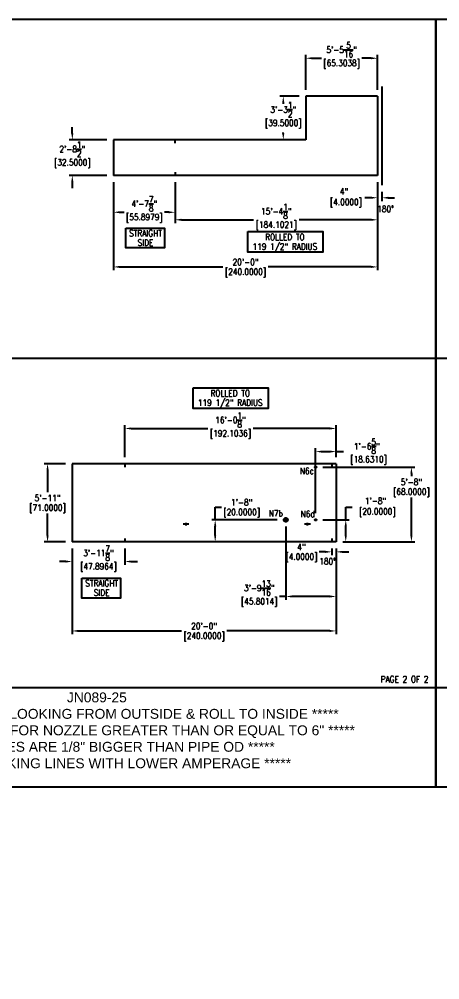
# Model space of a CAD drawing. Extents: x -970 to 14357, y -5073 to 1980.
# Drawn here: x -296 to 86, y -1091 to -217 of the extents above; entities that cross this region are included whole.
import ezdxf
from ezdxf.enums import TextEntityAlignment as Align

# ---------------------------------------------------------------- set-up
doc = ezdxf.new("R2010")
doc.units = 0
doc.header["$LTSCALE"] = 12
doc.header["$MEASUREMENT"] = 0
doc.header["$PDMODE"] = 33
doc.header["$PDSIZE"] = -0.5
doc.linetypes.add('HIDDEN', pattern=[0.375, 0.25, -0.125])
doc.layers.get('Defpoints').update_dxf_attribs({"linetype": 'CONTINUOUS'})
doc.layers.add('AM_3', color=6, linetype='HIDDEN', lineweight=25)
for name, color, linetype in [('COVER', 3, 'CONTINUOUS'), ('DIM', 1, 'CONTINUOUS'), ('MARKING', 11, 'CONTINUOUS'), ('SHELL', 40, 'CONTINUOUS'), ('TEXT', 4, 'CONTINUOUS')]:
    doc.layers.add(name, color=color, linetype=linetype)
doc.styles.add('ROMANS', font='ROMANS.shx', dxfattribs={"width": 0.85, "height": 5.76})
doc.styles.get("Standard").update_dxf_attribs({"font": 'sanss___.ttf'})
doc.dimstyles.get("Standard").update_dxf_attribs({"dimtxt": 0.18, "dimasz": 0.18, "dimexe": 0.18, "dimexo": 0.0625, "dimgap": 0.09, "dimtad": 0, "dimtih": 1, "dimtoh": 1, "dimdec": 4, "dimzin": 0, "dimdsep": 46, "dimtxsty": 'Standard', "dimcen": 0.09, "dimadec": 0, "dimazin": 0, "dimtfac": 1, "dimtdec": 4, "dimtofl": 0, "dimtmove": 0, "dimatfit": 3, "dimfxl": 1, "dimtolj": 1, "dimtzin": 0, "dimarcsym": 0})

# ---------------------------------------------------------------- blocks, each defined once
blk = doc.blocks.new('*D320')
at = {"layer": 'Defpoints', "color": 0, "transparency": 16777216}
for p in [(-248.43, -692.53), (-200.53, -692.53), (-200.53, -710.44)]:
    blk.add_point(p, dxfattribs=at)
at = {"layer": 'DIM', "color": 0, "lineweight": -2, "transparency": 16777216}
for p, q in [((-248.43, -698.53), (-248.43, -713.44)), ((-200.53, -698.53), (-200.53, -713.44)), ((-254.19, -710.44), (-259.95, -710.44)), ((-194.77, -710.44), (-189.01, -710.44))]:
    blk.add_line(p, q, dxfattribs=at)
at = {"layer": 'DIM', "color": 0, "transparency": 16777216}
for points in [[(-254.19, -709.48), (-254.19, -711.4), (-248.43, -710.44)], [(-194.77, -709.48), (-194.77, -711.4), (-200.53, -710.44)]]:
    blk.add_solid(points, dxfattribs=at)
at = {"layer": 'DIM', "color": 0, "transparency": 16777216, "char_height": 5.76, "attachment_point": 5, "style": 'ROMANS'}
for s, insert in [('\\A1;3\'-11{\\H1x;\\S7/8;}"', (-224.48, -702.76)), ('\\A1;[47.8964]', (-224.48, -715.79))]:
    blk.add_mtext(s, dxfattribs=dict(at, insert=insert))
blk = doc.blocks.new('*D321')
at = {"layer": 'Defpoints', "color": 0, "transparency": 16777216}
for p in [(-12.43, -692.53), (-8.43, -692.53), (-12.43, -701.65)]:
    blk.add_point(p, dxfattribs=at)
at = {"layer": 'DIM', "color": 0, "lineweight": -2, "transparency": 16777216}
for p, q in [((-12.43, -698.53), (-12.43, -704.65)), ((-8.43, -698.53), (-8.43, -704.65)), ((-18.19, -701.65), (-23.95, -701.65)), ((-2.67, -701.65), (3.09, -701.65))]:
    blk.add_line(p, q, dxfattribs=at)
at = {"layer": 'DIM', "color": 0, "transparency": 16777216}
for points in [[(-18.19, -700.69), (-18.19, -702.61), (-12.43, -701.65)], [(-2.67, -700.69), (-2.67, -702.61), (-8.43, -701.65)]]:
    blk.add_solid(points, dxfattribs=at)
at = {"layer": 'DIM', "color": 0, "transparency": 16777216, "char_height": 5.76, "attachment_point": 5, "style": 'ROMANS'}
for s, insert in [('\\A1;4"', (-39.95, -697.26)), ('\\A1;[4.0000]', (-39.95, -707))]:
    blk.add_mtext(s, dxfattribs=dict(at, insert=insert))
blk = doc.blocks.new('*D322')
at = {"layer": 'Defpoints', "color": 0, "transparency": 16777216}
for p in [(-248.43, -692.53), (-8.43, -692.53), (-248.43, -773.59)]:
    blk.add_point(p, dxfattribs=at)
at = {"layer": 'DIM', "color": 0, "lineweight": -2, "transparency": 16777216}
for p, q in [((-248.43, -698.53), (-248.43, -776.59)), ((-8.43, -698.53), (-8.43, -776.59)), ((-242.67, -773.59), (-149.09, -773.59)), ((-14.19, -773.59), (-107.77, -773.59))]:
    blk.add_line(p, q, dxfattribs=at)
at = {"layer": 'DIM', "color": 0, "transparency": 16777216}
for points in [[(-242.67, -772.63), (-242.67, -774.55), (-248.43, -773.59)], [(-14.19, -772.63), (-14.19, -774.55), (-8.43, -773.59)]]:
    blk.add_solid(points, dxfattribs=at)
at = {"layer": 'DIM', "color": 0, "transparency": 16777216, "char_height": 5.76, "attachment_point": 5, "style": 'ROMANS'}
for s, insert in [('\\A1;20\'-0"', (-128.43, -769.2)), ('\\A1;[240.0000]', (-128.43, -778.93))]:
    blk.add_mtext(s, dxfattribs=dict(at, insert=insert))
blk = doc.blocks.new('*D337')
at = {"layer": 'Defpoints', "color": 0, "transparency": 16777216}
for p in [(-270.75, -621.53), (-248.43, -621.53), (-248.43, -692.53)]:
    blk.add_point(p, dxfattribs=at)
at = {"layer": 'DIM', "color": 0, "lineweight": -2, "transparency": 16777216}
for p, q in [((-254.43, -621.53), (-273.75, -621.53)), ((-270.75, -627.29), (-270.75, -647.29)), ((-270.75, -686.77), (-270.75, -666.76)), ((-254.43, -692.53), (-273.75, -692.53))]:
    blk.add_line(p, q, dxfattribs=at)
at = {"layer": 'DIM', "color": 0, "transparency": 16777216}
for points in [[(-271.71, -627.29), (-269.79, -627.29), (-270.75, -621.53)], [(-271.71, -686.77), (-269.79, -686.77), (-270.75, -692.53)]]:
    blk.add_solid(points, dxfattribs=at)
at = {"layer": 'DIM', "color": 0, "transparency": 16777216, "char_height": 5.76, "attachment_point": 5, "style": 'ROMANS'}
for s, insert in [('\\A1;5\'-11"', (-270.75, -652.64)), ('\\A1;[71.0000]', (-270.75, -662.37))]:
    blk.add_mtext(s, dxfattribs=dict(at, insert=insert))
blk = doc.blocks.new('*D341')
at = {"layer": 'Defpoints', "color": 0, "transparency": 16777216}
for p in [(-248.24, -326.69), (-210.77, -326.69), (-210.77, -359.19)]:
    blk.add_point(p, dxfattribs=at)
at = {"layer": 'DIM', "color": 0, "lineweight": -2, "transparency": 16777216}
for p, q in [((-248.24, -320.93), (-248.24, -315.17)), ((-216.77, -326.69), (-251.24, -326.69)), ((-216.77, -359.19), (-251.24, -359.19)), ((-248.24, -364.95), (-248.24, -370.71))]:
    blk.add_line(p, q, dxfattribs=at)
at = {"layer": 'DIM', "color": 0, "transparency": 16777216}
for points in [[(-249.2, -320.93), (-247.28, -320.93), (-248.24, -326.69)], [(-249.2, -364.95), (-247.28, -364.95), (-248.24, -359.19)]]:
    blk.add_solid(points, dxfattribs=at)
at = {"layer": 'DIM', "color": 0, "transparency": 16777216, "char_height": 5.76, "attachment_point": 5, "style": 'ROMANS'}
for s, insert in [('\\A1;2\'-8{\\H1x;\\S1/2;}"', (-248.24, -335.26)), ('\\A1;[32.5000]', (-248.24, -348.29))]:
    blk.add_mtext(s, dxfattribs=dict(at, insert=insert))
blk = doc.blocks.new('*D342')
at = {"layer": 'Defpoints', "color": 0, "transparency": 16777216}
for p in [(-36.07, -287.19), (-56.47, -326.69), (-36.07, -326.69)]:
    blk.add_point(p, dxfattribs=at)
at = {"layer": 'DIM', "color": 0, "lineweight": -2, "transparency": 16777216}
for p, q in [((-42.07, -287.19), (-59.47, -287.19)), ((-56.47, -292.95), (-56.47, -293.91)), ((-56.47, -320.93), (-56.47, -319.97)), ((-42.07, -326.69), (-59.47, -326.69))]:
    blk.add_line(p, q, dxfattribs=at)
at = {"layer": 'DIM', "color": 0, "transparency": 16777216}
for points in [[(-57.43, -292.95), (-55.51, -292.95), (-56.47, -287.19)], [(-57.43, -320.93), (-55.51, -320.93), (-56.47, -326.69)]]:
    blk.add_solid(points, dxfattribs=at)
at = {"layer": 'DIM', "color": 0, "transparency": 16777216, "char_height": 5.76, "attachment_point": 5, "style": 'ROMANS'}
for s, insert in [('\\A1;3\'-3{\\H1x;\\S1/2;}"', (-56.47, -299.26)), ('\\A1;[39.5000]', (-56.47, -312.29))]:
    blk.add_mtext(s, dxfattribs=dict(at, insert=insert))
blk = doc.blocks.new('*D343')
at = {"layer": 'Defpoints', "color": 0, "transparency": 16777216}
for p in [(-210.77, -359.19), (29.23, -359.19), (29.23, -442.41)]:
    blk.add_point(p, dxfattribs=at)
at = {"layer": 'DIM', "color": 0, "lineweight": -2, "transparency": 16777216}
for p, q in [((-210.77, -365.19), (-210.77, -445.41)), ((29.23, -365.19), (29.23, -445.41)), ((-205.01, -442.41), (-111.43, -442.41)), ((23.47, -442.41), (-70.11, -442.41))]:
    blk.add_line(p, q, dxfattribs=at)
at = {"layer": 'DIM', "color": 0, "transparency": 16777216}
for points in [[(-205.01, -441.45), (-205.01, -443.37), (-210.77, -442.41)], [(23.47, -441.45), (23.47, -443.37), (29.23, -442.41)]]:
    blk.add_solid(points, dxfattribs=at)
at = {"layer": 'DIM', "color": 0, "transparency": 16777216, "char_height": 5.76, "attachment_point": 5, "style": 'ROMANS'}
for s, insert in [('\\A1;20\'-0"', (-90.77, -438.02)), ('\\A1;[240.0000]', (-90.77, -447.76))]:
    blk.add_mtext(s, dxfattribs=dict(at, insert=insert))
blk = doc.blocks.new('*D344')
at = {"layer": 'Defpoints', "color": 0, "transparency": 16777216}
for p in [(-210.77, -359.19), (-154.87, -359.19), (-154.87, -392.69)]:
    blk.add_point(p, dxfattribs=at)
at = {"layer": 'DIM', "color": 0, "lineweight": -2, "transparency": 16777216}
for p, q in [((-210.77, -365.19), (-210.77, -395.69)), ((-154.87, -365.19), (-154.87, -395.69)), ((-205.01, -392.69), (-201.15, -392.69)), ((-160.63, -392.69), (-164.49, -392.69))]:
    blk.add_line(p, q, dxfattribs=at)
at = {"layer": 'DIM', "color": 0, "transparency": 16777216}
for points in [[(-205.01, -391.73), (-205.01, -393.65), (-210.77, -392.69)], [(-160.63, -391.73), (-160.63, -393.65), (-154.87, -392.69)]]:
    blk.add_solid(points, dxfattribs=at)
at = {"layer": 'DIM', "color": 0, "transparency": 16777216, "char_height": 5.76, "attachment_point": 5, "style": 'ROMANS'}
for s, insert in [('\\A1;4\'-7{\\H1x;\\S7/8;}"', (-182.82, -385.01)), ('\\A1;[55.8979]', (-182.82, -398.03))]:
    blk.add_mtext(s, dxfattribs=dict(at, insert=insert))
blk = doc.blocks.new('*D345')
at = {"layer": 'Defpoints', "color": 0, "transparency": 16777216}
for p in [(29.23, -359.19), (33.23, -367.98), (33.23, -379.49)]:
    blk.add_point(p, dxfattribs=at)
at = {"layer": 'DIM', "color": 0, "lineweight": -2, "transparency": 16777216}
for p, q in [((29.23, -365.19), (29.23, -382.49)), ((33.23, -373.98), (33.23, -382.49)), ((23.47, -379.49), (17.71, -379.49)), ((38.99, -379.49), (44.75, -379.49))]:
    blk.add_line(p, q, dxfattribs=at)
at = {"layer": 'DIM', "color": 0, "transparency": 16777216}
for points in [[(23.47, -378.53), (23.47, -380.45), (29.23, -379.49)], [(38.99, -378.53), (38.99, -380.45), (33.23, -379.49)]]:
    blk.add_solid(points, dxfattribs=at)
at = {"layer": 'DIM', "color": 0, "transparency": 16777216, "insert": (-1.2, -379.49), "char_height": 5.76, "attachment_point": 5, "style": 'ROMANS'}
blk.add_mtext('\\A1;4"\\P [4.0000]', dxfattribs=at)
blk = doc.blocks.new('*D347')
at = {"layer": 'Defpoints', "color": 0, "transparency": 16777216}
for p in [(-36.07, -252.56), (-36.07, -287.19), (29.23, -287.19)]:
    blk.add_point(p, dxfattribs=at)
at = {"layer": 'DIM', "color": 0, "lineweight": -2, "transparency": 16777216}
for p, q in [((-36.07, -281.19), (-36.07, -249.56)), ((-30.31, -252.56), (-21.75, -252.56)), ((23.47, -252.56), (14.91, -252.56)), ((29.23, -281.19), (29.23, -249.56))]:
    blk.add_line(p, q, dxfattribs=at)
at = {"layer": 'DIM', "color": 0, "transparency": 16777216}
for points in [[(-30.31, -251.6), (-30.31, -253.52), (-36.07, -252.56)], [(23.47, -251.6), (23.47, -253.52), (29.23, -252.56)]]:
    blk.add_solid(points, dxfattribs=at)
at = {"layer": 'DIM', "color": 0, "transparency": 16777216, "char_height": 5.76, "attachment_point": 5, "style": 'ROMANS'}
for s, insert in [('\\A1;5\'-5{\\H1x;\\S5/16;}"', (-3.42, -244.88)), ('\\A1;[65.3038]', (-3.42, -257.91))]:
    blk.add_mtext(s, dxfattribs=dict(at, insert=insert))
blk = doc.blocks.new('*D373')
at = {"layer": 'Defpoints', "color": 0, "transparency": 16777216}
for p in [(-27.06, -610.43), (-8.43, -621.53), (-27.06, -672.53)]:
    blk.add_point(p, dxfattribs=at)
at = {"layer": 'DIM', "color": 0, "lineweight": -2, "transparency": 16777216}
for p, q in [((-27.06, -666.53), (-27.06, -607.43)), ((-21.3, -610.43), (-14.19, -610.43)), ((-8.43, -615.53), (-8.43, -607.43)), ((-8.43, -610.43), (-1.81, -610.43))]:
    blk.add_line(p, q, dxfattribs=at)
at = {"layer": 'DIM', "color": 0, "transparency": 16777216}
for points in [[(-21.3, -609.47), (-21.3, -611.39), (-27.06, -610.43)], [(-14.19, -609.47), (-14.19, -611.39), (-8.43, -610.43)]]:
    blk.add_solid(points, dxfattribs=at)
at = {"layer": 'DIM', "color": 0, "transparency": 16777216, "insert": (19.43, -610.43), "char_height": 5.76, "attachment_point": 5, "style": 'ROMANS'}
blk.add_mtext('\\A1;1\'-6{\\H1x;\\S5/8;}"\\P [18.6310]', dxfattribs=at)
blk = doc.blocks.new('*D374')
at = {"layer": 'Defpoints', "color": 0, "transparency": 16777216}
for p in [(-54.23, -672.53), (-8.43, -692.53), (-54.23, -742.24)]:
    blk.add_point(p, dxfattribs=at)
at = {"layer": 'DIM', "color": 0, "lineweight": -2, "transparency": 16777216}
for p, q in [((-54.23, -678.53), (-54.23, -745.24)), ((-8.43, -698.53), (-8.43, -745.24)), ((-54.23, -742.24), (-59.99, -742.24)), ((-14.19, -742.24), (-48.47, -742.24))]:
    blk.add_line(p, q, dxfattribs=at)
at = {"layer": 'DIM', "color": 0, "transparency": 16777216}
for points in [[(-48.47, -741.28), (-48.47, -743.2), (-54.23, -742.24)], [(-14.19, -741.28), (-14.19, -743.2), (-8.43, -742.24)]]:
    blk.add_solid(points, dxfattribs=at)
at = {"layer": 'DIM', "color": 0, "transparency": 16777216, "char_height": 5.76, "attachment_point": 5, "style": 'ROMANS'}
for s, insert in [('\\A1;3\'-9{\\H1x;\\S13/16;}"', (-78.32, -734.56)), ('\\A1;[45.8014]', (-78.32, -747.58))]:
    blk.add_mtext(s, dxfattribs=dict(at, insert=insert))
blk = doc.blocks.new('*D397')
at = {"layer": 'Defpoints', "color": 0, "transparency": 16777216}
for p in [(-200.53, -589.39), (-200.53, -621.53), (-8.43, -621.53), (938.59, -682.04), (1040.61, -692.53), (938.59, -729.18)]:
    blk.add_point(p, dxfattribs=at)
at = {"layer": 'DIM', "color": 0, "lineweight": -2, "transparency": 16777216}
for p, q in [((-200.53, -615.53), (-200.53, -586.39)), ((-194.77, -589.39), (-125.14, -589.39)), ((-14.19, -589.39), (-83.82, -589.39)), ((-8.43, -615.53), (-8.43, -586.39)), ((938.59, -688.04), (938.59, -732.18)), ((1040.61, -698.53), (1040.61, -732.18)), ((944.35, -729.18), (968.94, -729.18)), ((1034.85, -729.18), (1010.26, -729.18))]:
    blk.add_line(p, q, dxfattribs=at)
at = {"layer": 'DIM', "color": 0, "transparency": 16777216}
for points in [[(-194.77, -588.43), (-194.77, -590.35), (-200.53, -589.39)], [(-14.19, -588.43), (-14.19, -590.35), (-8.43, -589.39)], [(944.35, -728.22), (944.35, -730.14), (938.59, -729.18)], [(1034.85, -728.22), (1034.85, -730.14), (1040.61, -729.18)]]:
    blk.add_solid(points, dxfattribs=at)
at = {"layer": 'DIM', "color": 0, "transparency": 16777216, "char_height": 5.76, "attachment_point": 5, "style": 'ROMANS'}
for s, insert in [('\\A1;16\'-0{\\H1x;\\S1/8;}"', (-104.48, -581.71)), ('\\A1;[192.1036]', (-104.48, -594.73)), ('\\A1;8\'-6"', (989.6, -724.8)), ('\\A1;[102.0232]', (989.6, -734.53))]:
    blk.add_mtext(s, dxfattribs=dict(at, insert=insert))
blk = doc.blocks.new('*D398')
at = {"layer": 'Defpoints', "color": 0, "transparency": 16777216}
for p in [(-639.01, -590.52), (-823.11, -621.53), (-639.01, -621.53), (229.41, -682.04), (135.38, -692.53), (229.41, -756.01)]:
    blk.add_point(p, dxfattribs=at)
at = {"layer": 'DIM', "color": 0, "lineweight": -2, "transparency": 16777216}
for p, q in [((-823.11, -615.53), (-823.11, -587.52)), ((-817.35, -590.52), (-752.53, -590.52)), ((-644.77, -590.52), (-711.21, -590.52)), ((-639.01, -615.53), (-639.01, -587.52)), ((229.41, -688.04), (229.41, -759.01)), ((135.38, -698.53), (135.38, -759.01)), ((141.14, -756.01), (164.07, -756.01)), ((223.65, -756.01), (200.72, -756.01))]:
    blk.add_line(p, q, dxfattribs=at)
at = {"layer": 'DIM', "color": 0, "transparency": 16777216}
for points in [[(-817.35, -589.56), (-817.35, -591.48), (-823.11, -590.52)], [(-644.77, -589.56), (-644.77, -591.48), (-639.01, -590.52)], [(141.14, -755.05), (141.14, -756.97), (135.38, -756.01)], [(223.65, -755.05), (223.65, -756.97), (229.41, -756.01)]]:
    blk.add_solid(points, dxfattribs=at)
at = {"layer": 'DIM', "color": 0, "transparency": 16777216, "char_height": 5.76, "attachment_point": 5, "style": 'ROMANS'}
for s, insert in [('\\A1;15\'-4{\\H1x;\\S1/8;}"', (-731.87, -582.84)), ('\\A1;[184.1036]', (-731.87, -595.87)), ('\\A1;7\'-10"', (182.4, -751.62)), ('\\A1;[94.0232]', (182.4, -761.35))]:
    blk.add_mtext(s, dxfattribs=dict(at, insert=insert))
blk = doc.blocks.new('*D506')
at = {"layer": 'Defpoints', "color": 0, "transparency": 16777216}
for p in [(-55.98, -672.53), (-118.37, -692.53), (-54.23, -692.53)]:
    blk.add_point(p, dxfattribs=at)
at = {"layer": 'DIM', "color": 0, "lineweight": -2, "transparency": 16777216}
for p, q in [((-118.37, -672.53), (-118.37, -661.04)), ((-118.37, -661.04), (-112.61, -661.04)), ((-61.98, -672.53), (-121.37, -672.53)), ((-118.37, -686.77), (-118.37, -678.29)), ((-60.23, -692.53), (-121.37, -692.53))]:
    blk.add_line(p, q, dxfattribs=at)
at = {"layer": 'DIM', "color": 0, "transparency": 16777216}
for points in [[(-119.33, -678.29), (-117.41, -678.29), (-118.37, -672.53)], [(-119.33, -686.77), (-117.41, -686.77), (-118.37, -692.53)]]:
    blk.add_solid(points, dxfattribs=at)
at = {"layer": 'DIM', "color": 0, "transparency": 16777216, "char_height": 5.76, "attachment_point": 5, "style": 'ROMANS'}
for s, insert in [('\\A1;1\'-8"', (-94.28, -656.65)), ('\\A1;[20.0000]', (-94.28, -666.39))]:
    blk.add_mtext(s, dxfattribs=dict(at, insert=insert))
blk = doc.blocks.new('*D507')
at = {"layer": 'Defpoints', "color": 0, "transparency": 16777216}
for p in [(-26.4, -672.53), (0.33, -672.53), (-8.43, -692.53)]:
    blk.add_point(p, dxfattribs=at)
at = {"layer": 'DIM', "color": 0, "lineweight": -2, "transparency": 16777216}
for p, q in [((0.33, -672.53), (0.33, -661.01)), ((0.33, -661.01), (6.09, -661.01)), ((-20.4, -672.53), (3.33, -672.53)), ((0.33, -686.77), (0.33, -678.29)), ((-2.43, -692.53), (3.33, -692.53))]:
    blk.add_line(p, q, dxfattribs=at)
at = {"layer": 'DIM', "color": 0, "transparency": 16777216}
for points in [[(-0.63, -678.29), (1.29, -678.29), (0.33, -672.53)], [(-0.63, -686.77), (1.29, -686.77), (0.33, -692.53)]]:
    blk.add_solid(points, dxfattribs=at)
at = {"layer": 'DIM', "color": 0, "transparency": 16777216, "insert": (27.33, -661.01), "char_height": 5.76, "attachment_point": 5, "style": 'ROMANS'}
blk.add_mtext('\\A1;1\'-8"\\P [20.0000]', dxfattribs=at)
blk = doc.blocks.new('*D508')
at = {"layer": 'Defpoints', "color": 0, "transparency": 16777216}
for p in [(-26.4, -624.53), (-8.43, -692.53), (59.99, -692.53)]:
    blk.add_point(p, dxfattribs=at)
at = {"layer": 'DIM', "color": 0, "lineweight": -2, "transparency": 16777216}
for p, q in [((-20.4, -624.53), (62.99, -624.53)), ((59.99, -630.29), (59.99, -632.8)), ((59.99, -686.77), (59.99, -652.28)), ((-2.43, -692.53), (62.99, -692.53))]:
    blk.add_line(p, q, dxfattribs=at)
at = {"layer": 'DIM', "color": 0, "transparency": 16777216}
for points in [[(59.03, -630.29), (60.95, -630.29), (59.99, -624.53)], [(59.03, -686.77), (60.95, -686.77), (59.99, -692.53)]]:
    blk.add_solid(points, dxfattribs=at)
at = {"layer": 'DIM', "color": 0, "transparency": 16777216, "char_height": 5.76, "attachment_point": 5, "style": 'ROMANS'}
for s, insert in [('\\A1;5\'-8"', (59.99, -638.15)), ('\\A1;[68.0000]', (59.99, -647.89))]:
    blk.add_mtext(s, dxfattribs=dict(at, insert=insert))
blk = doc.blocks.new('*D511')
at = {"layer": 'Defpoints', "color": 0, "transparency": 16777216}
for p in [(-154.87, -359.19), (29.23, -359.19), (29.23, -399.54)]:
    blk.add_point(p, dxfattribs=at)
at = {"layer": 'DIM', "color": 0, "lineweight": -2, "transparency": 16777216}
for p, q in [((-154.87, -365.19), (-154.87, -402.54)), ((29.23, -365.19), (29.23, -402.54)), ((-149.11, -399.54), (-83.48, -399.54)), ((23.47, -399.54), (-42.16, -399.54))]:
    blk.add_line(p, q, dxfattribs=at)
at = {"layer": 'DIM', "color": 0, "transparency": 16777216}
for points in [[(-149.11, -398.58), (-149.11, -400.5), (-154.87, -399.54)], [(23.47, -398.58), (23.47, -400.5), (29.23, -399.54)]]:
    blk.add_solid(points, dxfattribs=at)
at = {"layer": 'DIM', "color": 0, "transparency": 16777216, "char_height": 5.76, "attachment_point": 5, "style": 'ROMANS'}
for s, insert in [('\\A1;15\'-4{\\H1x;\\S1/8;}"', (-62.82, -391.86)), ('\\A1;[184.1021]', (-62.82, -404.89))]:
    blk.add_mtext(s, dxfattribs=dict(at, insert=insert))
blk = doc.blocks.new('*D404')
at = {"layer": 'AM_3', "color": 0, "lineweight": -2, "transparency": 16777216}
for p, q in [((-49.84, -1617), (-24.76, -1617)), ((-27.76, -1622.76), (-27.76, -1623.72)), ((-27.76, -1650.74), (-27.76, -1649.77)), ((-49.84, -1656.5), (-24.76, -1656.5))]:
    blk.add_line(p, q, dxfattribs=at)
at = {"layer": 'AM_3', "color": 0, "transparency": 16777216}
for points in [[(-28.72, -1622.76), (-26.8, -1622.76), (-27.76, -1617)], [(-28.72, -1650.74), (-26.8, -1650.74), (-27.76, -1656.5)]]:
    blk.add_solid(points, dxfattribs=at)
at = {"layer": 'Defpoints', "color": 0, "transparency": 16777216}
for p in [(938.59, -682.04), (1040.61, -692.53), (938.59, -729.18), (-55.84, -1617), (-27.76, -1617), (-55.84, -1656.5)]:
    blk.add_point(p, dxfattribs=at)
at = {"layer": 'DIM', "color": 0, "lineweight": -2, "transparency": 16777216}
for p, q in [((938.59, -688.04), (938.59, -732.18)), ((1040.61, -698.53), (1040.61, -732.18)), ((944.35, -729.18), (968.94, -729.18)), ((1034.85, -729.18), (1010.26, -729.18))]:
    blk.add_line(p, q, dxfattribs=at)
at = {"layer": 'DIM', "color": 0, "transparency": 16777216}
for points in [[(944.35, -728.22), (944.35, -730.14), (938.59, -729.18)], [(1034.85, -728.22), (1034.85, -730.14), (1040.61, -729.18)]]:
    blk.add_solid(points, dxfattribs=at)
at = {"layer": 'AM_3', "color": 0, "transparency": 16777216, "char_height": 5.76, "attachment_point": 5, "style": 'ROMANS'}
for s, insert in [('\\A1;3\'-3{\\H1x;\\S1/2;}"', (-27.76, -1629.07)), ('\\A1;[39.5000]', (-27.76, -1642.09))]:
    blk.add_mtext(s, dxfattribs=dict(at, insert=insert))
at = {"layer": 'DIM', "color": 0, "transparency": 16777216, "char_height": 5.76, "attachment_point": 5, "style": 'ROMANS'}
for s, insert in [('\\A1;8\'-6"', (989.6, -724.8)), ('\\A1;[102.0232]', (989.6, -734.53))]:
    blk.add_mtext(s, dxfattribs=dict(at, insert=insert))

msp = doc.modelspace()

# ---------------------------------------------------------------- linework, layer by layer
at = {"layer": 'COVER'}
for p, q in [((-970.00847, -525.43153), (82.34188, -525.43153)), ((82.34188, -525.43153), (1134.69224, -525.43153)), ((-26.40325, -624.52525), (-27.71825, -624.52525)), ((-52.4811, -672.52525), (-55.98122, -672.52525)), ((-26.40325, -672.52525), (-27.71825, -672.52525)), ((-970.00847, -824.97712), (82.34188, -824.97712)), ((82.34188, -824.97712), (1134.69224, -824.97712))]:
    msp.add_line(p, q, dxfattribs=at)
for points in [[(-970.00847, -217.04819), (82.34188, -217.04819), (82.34188, -915.7719), (-970.00847, -915.7719)], [(82.34188, -217.04819), (1134.69224, -217.04819), (1134.69224, -915.7719), (82.34188, -915.7719)]]:
    msp.add_lwpolyline(points, close=True, dxfattribs=at)
at = {"layer": 'DIM'}
msp.add_line((33.23209, -278.40867), (33.23209, -367.97635), dxfattribs=at)
at = {"layer": 'MARKING'}
for p, q in [((-154.87002, -329.69251), (-154.87002, -326.69251)), ((-154.87002, -356.19251), (-154.87002, -359.19251)), ((-200.53339, -621.52525), (-200.53339, -624.52525)), ((-12.42978, -621.52525), (-12.42978, -624.52525)), ((-142.17902, -676.52525), (-147.56017, -676.52525)), ((-144.8696, -677.69682), (-144.8696, -675.35368)), ((-31.68836, -676.52525), (-37.06951, -676.52525)), ((-34.37894, -677.69682), (-34.37894, -675.35368)), ((-200.53339, -689.52525), (-200.53339, -692.52525)), ((-12.42978, -689.52525), (-12.42978, -692.52525))]:
    msp.add_line(p, q, dxfattribs=at)
at = {"layer": 'MARKING', "extrusion": (0, 0, -1)}
for centre in [(142.58252, -676.52525), (32.09186, -676.52525)]:
    msp.add_arc(centre, 0.0625, 179.56225726, 179.68515644, dxfattribs=at)
at = {"layer": 'SHELL'}
for p, q in [((29.23209, -287.19251), (-36.07175, -287.19251)), ((-36.07175, -287.19251), (-36.07175, -326.69251)), ((29.23209, -287.19251), (29.23209, -359.19251)), ((-36.07175, -326.69251), (-210.76791, -326.69251)), ((-210.76791, -326.69251), (-210.76791, -359.19251)), ((29.23209, -359.19251), (-210.76791, -359.19251)), ((-8.42978, -621.52525), (-248.42978, -621.52525)), ((-248.42978, -621.52525), (-248.42978, -692.52525)), ((-8.42978, -621.52525), (-8.42978, -692.52525)), ((-8.42978, -692.52525), (-248.42978, -692.52525))]:
    msp.add_line(p, q, dxfattribs=at)
at = {"layer": 'SHELL', "extrusion": (0, 0, -1)}
for centre, start, end in [((27.71825, -624.52525), 359.95879256, 0.04120744), ((55.98122, -672.52525), 359.96247825, 0.02087313), ((27.71825, -672.52525), 359.95879256, 0.04120744)]:
    msp.add_arc(centre, 0.0625, start, end, dxfattribs=at)
at = {"layer": 'SHELL'}
for points, knots in [([(-27.78075, -624.5252), (-27.78063, -624.36155), (-27.72281, -624.19958), (-27.5183, -623.9457), (-27.37046, -623.85529), (-27.05201, -623.78737), (-26.88042, -623.80909), (-26.58951, -623.9574), (-26.47086, -624.08147), (-26.33664, -624.38), (-26.32338, -624.55175), (-26.40627, -624.86695), (-26.50406, -625.01003), (-26.76707, -625.20216), (-26.93218, -625.25254), (-27.25877, -625.23621), (-27.4176, -625.1712), (-27.66198, -624.9542), (-27.74458, -624.80248), (-27.77742, -624.6034), (-27.78072, -624.56441), (-27.78075, -624.52529)], [0, 0, 0, 0, 0.108236346, 0.108236346, 0.216472693, 0.216472693, 0.324709039, 0.324709039, 0.432945386, 0.432945386, 0.541181732, 0.541181732, 0.649418079, 0.649418079, 0.757654425, 0.757654425, 0.865890772, 0.865890772, 0.974127118, 0.974127118, 1, 1, 1, 1]), ([(-56.04372, -672.52523), (-56.0436, -672.19725), (-55.95246, -671.86973), (-55.61366, -671.30797), (-55.36622, -671.07464), (-54.78595, -670.76888), (-54.45358, -670.69675), (-53.79869, -670.73488), (-53.47697, -670.84475), (-52.93581, -671.21576), (-52.71729, -671.47604), (-52.44542, -672.07324), (-52.39292, -672.40917), (-52.46868, -673.06066), (-52.59718, -673.37564), (-52.99891, -673.89417), (-53.27138, -674.09743), (-53.88346, -674.33405), (-54.22168, -674.36712), (-54.86791, -674.25368), (-55.17469, -674.10709), (-55.66928, -673.67621), (-55.85638, -673.39215), (-56.01421, -672.90109), (-56.0436, -672.71317), (-56.04372, -672.52529)], [0, 0, 0, 0, 0.086409129, 0.086409129, 0.172818259, 0.172818259, 0.259227388, 0.259227388, 0.345636517, 0.345636517, 0.432045647, 0.432045647, 0.518454776, 0.518454776, 0.604863905, 0.604863905, 0.691273034, 0.691273034, 0.777682164, 0.777682164, 0.864091293, 0.864091293, 0.950500422, 0.950500422, 1, 1, 1, 1]), ([(-27.78075, -672.5252), (-27.78063, -672.36155), (-27.72281, -672.19958), (-27.5183, -671.9457), (-27.37046, -671.85529), (-27.05201, -671.78737), (-26.88042, -671.80909), (-26.58951, -671.9574), (-26.47086, -672.08147), (-26.33664, -672.38), (-26.32338, -672.55175), (-26.40627, -672.86695), (-26.50406, -673.01003), (-26.76707, -673.20216), (-26.93218, -673.25254), (-27.25877, -673.23621), (-27.4176, -673.1712), (-27.66198, -672.9542), (-27.74458, -672.80248), (-27.77742, -672.6034), (-27.78072, -672.56441), (-27.78075, -672.52529)], [0, 0, 0, 0, 0.108236346, 0.108236346, 0.216472693, 0.216472693, 0.324709039, 0.324709039, 0.432945386, 0.432945386, 0.541181732, 0.541181732, 0.649418079, 0.649418079, 0.757654425, 0.757654425, 0.865890772, 0.865890772, 0.974127118, 0.974127118, 1, 1, 1, 1])]:
    msp.add_open_spline(points, degree=3, knots=knots, dxfattribs=at)
at = {"layer": 'TEXT'}
for points in [[(-199.70216, -407.03441), (-164.5903, -407.03441), (-164.5903, -425.19554), (-199.70216, -425.19554)], [(-88.64568, -410.24697), (-20.57796, -410.24697), (-20.57796, -429.02373), (-88.64568, -429.02373)], [(-138.31375, -552.31897), (-70.24603, -552.31897), (-70.24603, -571.09574), (-138.31375, -571.09574)], [(-239.56263, -725.46171), (-204.45077, -725.46171), (-204.45077, -743.62284), (-239.56263, -743.62284)]]:
    msp.add_lwpolyline(points, close=True, dxfattribs=at)

# ---------------------------------------------------------------- texts
at = {"layer": 'DIM', "style": 'ROMANS', "width": 0.85}
for s, p in [('180%%D', (36.46306, -389.60556)), ('STRAIGHT', (-181.74761, -411.7213)), ('SIDE', (-181.74761, -420.35296)), ('ROLLED TO', (-55.02261, -415.20451)), ('119 1/2" RADIUS', (-55.02261, -423.83617)), ('ROLLED TO', (-104.69068, -557.27652)), ('119 1/2" RADIUS', (-104.69068, -565.90818)), ('N6c', (-35.02104, -628.08438)), ('N7b', (-63.27597, -666.69259)), ('N6d', (-34.25293, -667.08294)), ('180%%D', (-16.18174, -710.34268)), ('STRAIGHT', (-221.60808, -730.1486)), ('SIDE', (-221.60808, -738.78026)), ('PAGE 2 OF 2', (53.74132, -817.49194))]:
    msp.add_text(s, height=5.76, dxfattribs=at).set_placement(p, align=Align.MIDDLE_CENTER)
at = {"layer": 'TEXT', "insert": (-462.23463, -864.07093), "char_height": 8.9896678, "attachment_point": 4}
msp.add_mtext('\\pxqc;JN089-25\\P***** SHELL LAYOUT IS LOOKING FROM OUTSIDE & ROLL TO INSIDE *****\\P ***** STITCH CUT HOLES FOR NOZZLE GREATER THAN OR EQUAL TO 6" ***** \\P***** ALL HOLES ARE 1/8" BIGGER THAN PIPE OD *****\\P***** BURN MARKING LINES WITH LOWER AMPERAGE *****', dxfattribs=at)

# ---------------------------------------------------------------- dimensions: what is measured, and where the dimension line sits
at = {"layer": 'DIM'}
for base, p1, p2, picture, middle in [((-36.07175, -252.55729), (29.23209, -287.19251), (-36.07175, -287.19251), '*D347', (-3.41983, -252.55729)), ((29.23209, -442.41103), (-210.76791, -359.19251), (29.23209, -359.19251), '*D343', (-90.76791, -442.41103)), ((-154.87002, -392.68618), (-210.76791, -359.19251), (-154.87002, -359.19251), '*D344', (-182.81896, -392.68618)), ((29.23209, -399.54374), (-154.87002, -359.19251), (29.23209, -359.19251), '*D511', (-62.81896, -399.54374)), ((-200.53339, -589.38502), (-8.42978, -621.52525), (-200.53339, -621.52525), '*D397', (-104.48158, -589.38502)), ((938.59052, -729.18463), (1040.61375, -692.52525), (938.59052, -682.03925), '*D404', (989.60214, -729.18463)), ((-200.53339, -710.44169), (-248.42978, -692.52525), (-200.53339, -692.52525), '*D320', (-224.48158, -710.44169)), ((-248.42978, -773.58502), (-8.42978, -692.52525), (-248.42978, -692.52525), '*D322', (-128.42978, -773.58502)), ((-12.42978, -701.64958), (-8.42978, -692.52525), (-12.42978, -692.52525), '*D321', (-39.9475, -701.64958))]:
    dim = msp.add_linear_dim(base=base, p1=p1, p2=p2, dimstyle='Standard', override={"dimscale": 48, "dimtxt": 5.76, "dimasz": 0.12, "dimexe": 0.0625, "dimexo": 0.125, "dimgap": 0.02, "dimzin": 3, "dimlunit": 4, "dimpost": '\\X', "dimtxsty": 'ROMANS', "dimcen": 0}, dxfattribs=at)
    dim.commit()
    dim.dimension.update_dxf_attribs({"geometry": picture, "text_midpoint": middle})
for base, p1, p2, picture, middle in [((-56.47443, -326.69251), (-36.07175, -287.19251), (-36.07175, -326.69251), '*D342', (-56.47443, -306.94251)), ((-248.23613, -326.69251), (-210.76791, -359.19251), (-210.76791, -326.69251), '*D341', (-248.23613, -342.94251))]:
    dim = msp.add_linear_dim(base=base, p1=p1, p2=p2, angle=90, dimstyle='Standard', override={"dimscale": 48, "dimtxt": 5.76, "dimasz": 0.12, "dimexe": 0.0625, "dimexo": 0.125, "dimgap": 0.02, "dimzin": 3, "dimlunit": 4, "dimpost": '\\X', "dimtxsty": 'ROMANS', "dimcen": 0}, dxfattribs=at)
    dim.commit()
    dim.dimension.update_dxf_attribs({"geometry": picture, "text_midpoint": middle})
for base, p1, p2, picture, middle in [((33.23209, -379.49466), (29.23209, -359.19251), (33.23209, -367.97635), '*D345', (-1.19991, -379.49466)), ((-639.00818, -590.52494), (-823.11179, -621.52525), (-639.00818, -621.52525), '*D398', (-731.86583, -590.52494)), ((-27.06075, -610.43467), (-8.42978, -621.52525), (-27.06075, -672.52525), '*D373', (19.43079, -610.43467)), ((-54.23116, -742.23613), (-8.42978, -692.52525), (-54.23116, -672.52525), '*D374', (-78.32031, -742.23613))]:
    dim = msp.add_linear_dim(base=base, p1=p1, p2=p2, dimstyle='Standard', override={"dimscale": 48, "dimtxt": 5.76, "dimasz": 0.12, "dimexe": 0.0625, "dimexo": 0.125, "dimgap": 0.02, "dimzin": 3, "dimlunit": 4, "dimpost": '\\X', "dimtxsty": 'ROMANS', "dimcen": 0}, dxfattribs=at)
    dim.commit()
    dim.dimension.update_dxf_attribs({"geometry": picture, "text_midpoint": middle, "dimtype": 160})
for base, p1, p2, picture, middle in [((-270.75211, -621.52525), (-248.42978, -692.52525), (-248.42978, -621.52525), '*D337', (-270.75211, -657.02525)), ((59.98621, -692.52525), (-26.40325, -624.52525), (-8.42978, -692.52525), '*D508', (59.98621, -642.53874)), ((-118.36865, -692.52525), (-55.98122, -672.52525), (-54.23116, -692.52525), '*D506', (-94.27951, -661.03956)), ((0.32979, -672.52525), (-8.42978, -692.52525), (-26.40325, -672.52525), '*D507', (27.33321, -661.00525))]:
    dim = msp.add_linear_dim(base=base, p1=p1, p2=p2, angle=90, dimstyle='Standard', override={"dimscale": 48, "dimtxt": 5.76, "dimasz": 0.12, "dimexe": 0.0625, "dimexo": 0.125, "dimgap": 0.02, "dimzin": 3, "dimlunit": 4, "dimpost": '\\X', "dimtxsty": 'ROMANS', "dimcen": 0}, dxfattribs=at)
    dim.commit()
    dim.dimension.update_dxf_attribs({"geometry": picture, "text_midpoint": middle, "dimtype": 160})

doc.saveas('drawing.dxf')
